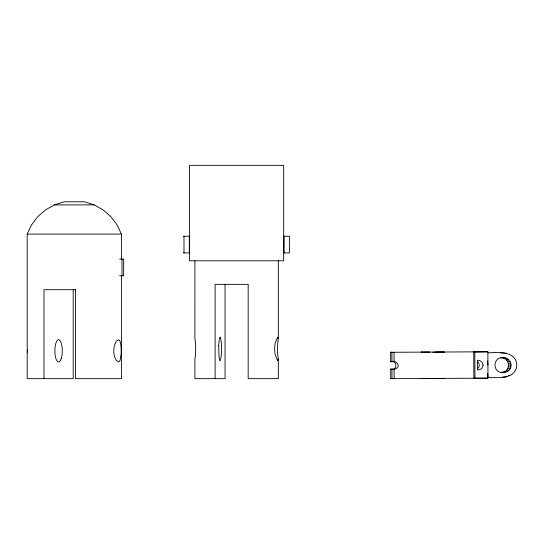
<?xml version="1.0" encoding="UTF-8"?>
<svg xmlns="http://www.w3.org/2000/svg" width="544" height="544" viewBox="0 0 544 544"><rect width="100%" height="100%" fill="white"/><g stroke="black" fill="none" stroke-linecap="round" stroke-linejoin="round"><path stroke-width="0.82" d="M194.915 260.787L194.908 338.681L195.473 342.999A12.022 1.578 -90 0 1 195.473 354.783L194.908 359.101L194.915 378.651L225.046 378.651L225.046 284.362M278.31 260.787L278.317 338.681L277.746 342.999A12.022 1.578 90 0 0 277.746 354.783L278.317 359.101L278.31 378.651L248.173 378.651L248.173 284.362L215.104 284.362L215.104 378.651M501.167 372.341C511.333 372.524 510.476 356.81 500.453 357.748C512.081 355.008 515.576 372.314 502.914 372.429C492.368 373.3 492.368 356.878 502.914 357.748M278.317 359.101L277.596 360.679L275.237 354.783A12.022 4.61 90 0 1 275.237 342.999L277.596 337.103L278.317 338.681M73.195 289.7L73.195 378.651L27.2 378.651L27.2 234.104L31.593 224.842L37.774 216.668L45.478 209.93L54.393 204.898L64.138 201.797L84.483 201.797L94.228 204.898L103.142 209.93L110.854 216.668L117.028 224.842L121.421 234.104L121.421 259.461M477.673 368.689C479.774 366.948 479.774 363.501 477.673 361.767M488.016 377.318C497.964 377.842 515.998 379.562 516.8 365.085C515.998 350.615 497.964 352.335 488.016 352.859M394.128 369.145C402.2 367.968 396.794 359.074 390.68 361.801L390.64 352.288L487.866 351.798L487.982 378.162L390.748 378.651L390.708 369.138L391.986 369.084L394.128 369.145L394.169 378.556L390.748 378.651M390.68 361.801C397.589 359.74 397.644 371.151 390.708 369.138M502.608 377.067L506.512 376.904M473.742 352.043L487.866 351.798M487.682 373.259L487.982 378.162L473.858 378.264L473.742 351.9M427.06 378.427L421.226 378.461L429.876 378.447M390.64 352.288L392.333 352.281M432.786 352.186L444.462 352.124L435.812 352.138M432.902 378.406L444.57 378.386L435.921 378.427M54.393 204.898L94.228 204.898M27.2 234.104L121.421 234.104M183.362 236.232L189.863 236.232M283.9 236.232L289.381 236.232L289.381 252.912L283.9 252.912M183.362 252.912L189.863 252.912M119.632 259.094L123.672 259.094L123.672 275.767L119.632 275.767M75.596 289.7L43.982 289.7L43.982 378.651M506.512 353.274L500.453 352.859M502.608 358L505.07 358M504.614 358.734L507.083 358.734M506.342 359.897L508.803 359.897M507.668 361.42L510.129 361.42M508.497 363.188L510.959 363.188M508.783 365.085L511.244 365.085M508.497 366.989L510.959 366.989M507.668 368.757L510.129 368.757M506.342 370.274L508.803 370.274M504.614 371.443L507.083 371.443M502.608 372.178L505.07 372.178M508.212 375.68L509.857 375.68M487.682 360.937L487.927 364.976M391.891 352.22L391.952 361.74M474.824 351.832L474.932 378.196M394.053 352.192L394.094 361.631M391.986 369.084L392 378.583M284.07 236.232L284.07 252.912M189.312 236.232L189.312 252.912M184.001 236.232L184.001 252.912M122.012 259.094L122.012 275.767M121.421 275.522L121.421 378.651L75.432 378.651L75.432 289.7M27.452 352.308A11.036 2.292 90 0 1 27.452 349.404M218.674 345.841L219.048 357.224L219.701 360.278L220.075 360.679L220.449 360.278C221.986 352.859 221.986 344.923 220.449 337.504L220.075 337.103L219.348 338.681L218.674 345.841M483.065 365.14C483.031 368.002 480.236 370.07 477.51 370.029L477.51 360.25C480.236 360.21 483.031 362.277 483.065 365.14M120.877 356.415L120.027 360.482L118.864 361.971L116.321 360.482L114.458 356.415A11.036 5.005 -90 0 1 114.458 345.297L116.321 341.224L118.864 339.735L120.027 341.224L120.877 345.297A11.036 2.292 -90 0 1 120.877 356.415M421.512 352.199L421.11 352.206L429.767 352.192L421.512 352.199M283.669 165.349L189.55 165.349L189.55 260.787L283.669 260.787L283.669 165.349M61.207 358.714A11.118 3.706 -90 0 0 59.548 340.116A11.118 3.706 -90 0 0 55.005 353.729A11.118 3.706 -90 0 0 61.207 358.714"/></g></svg>
